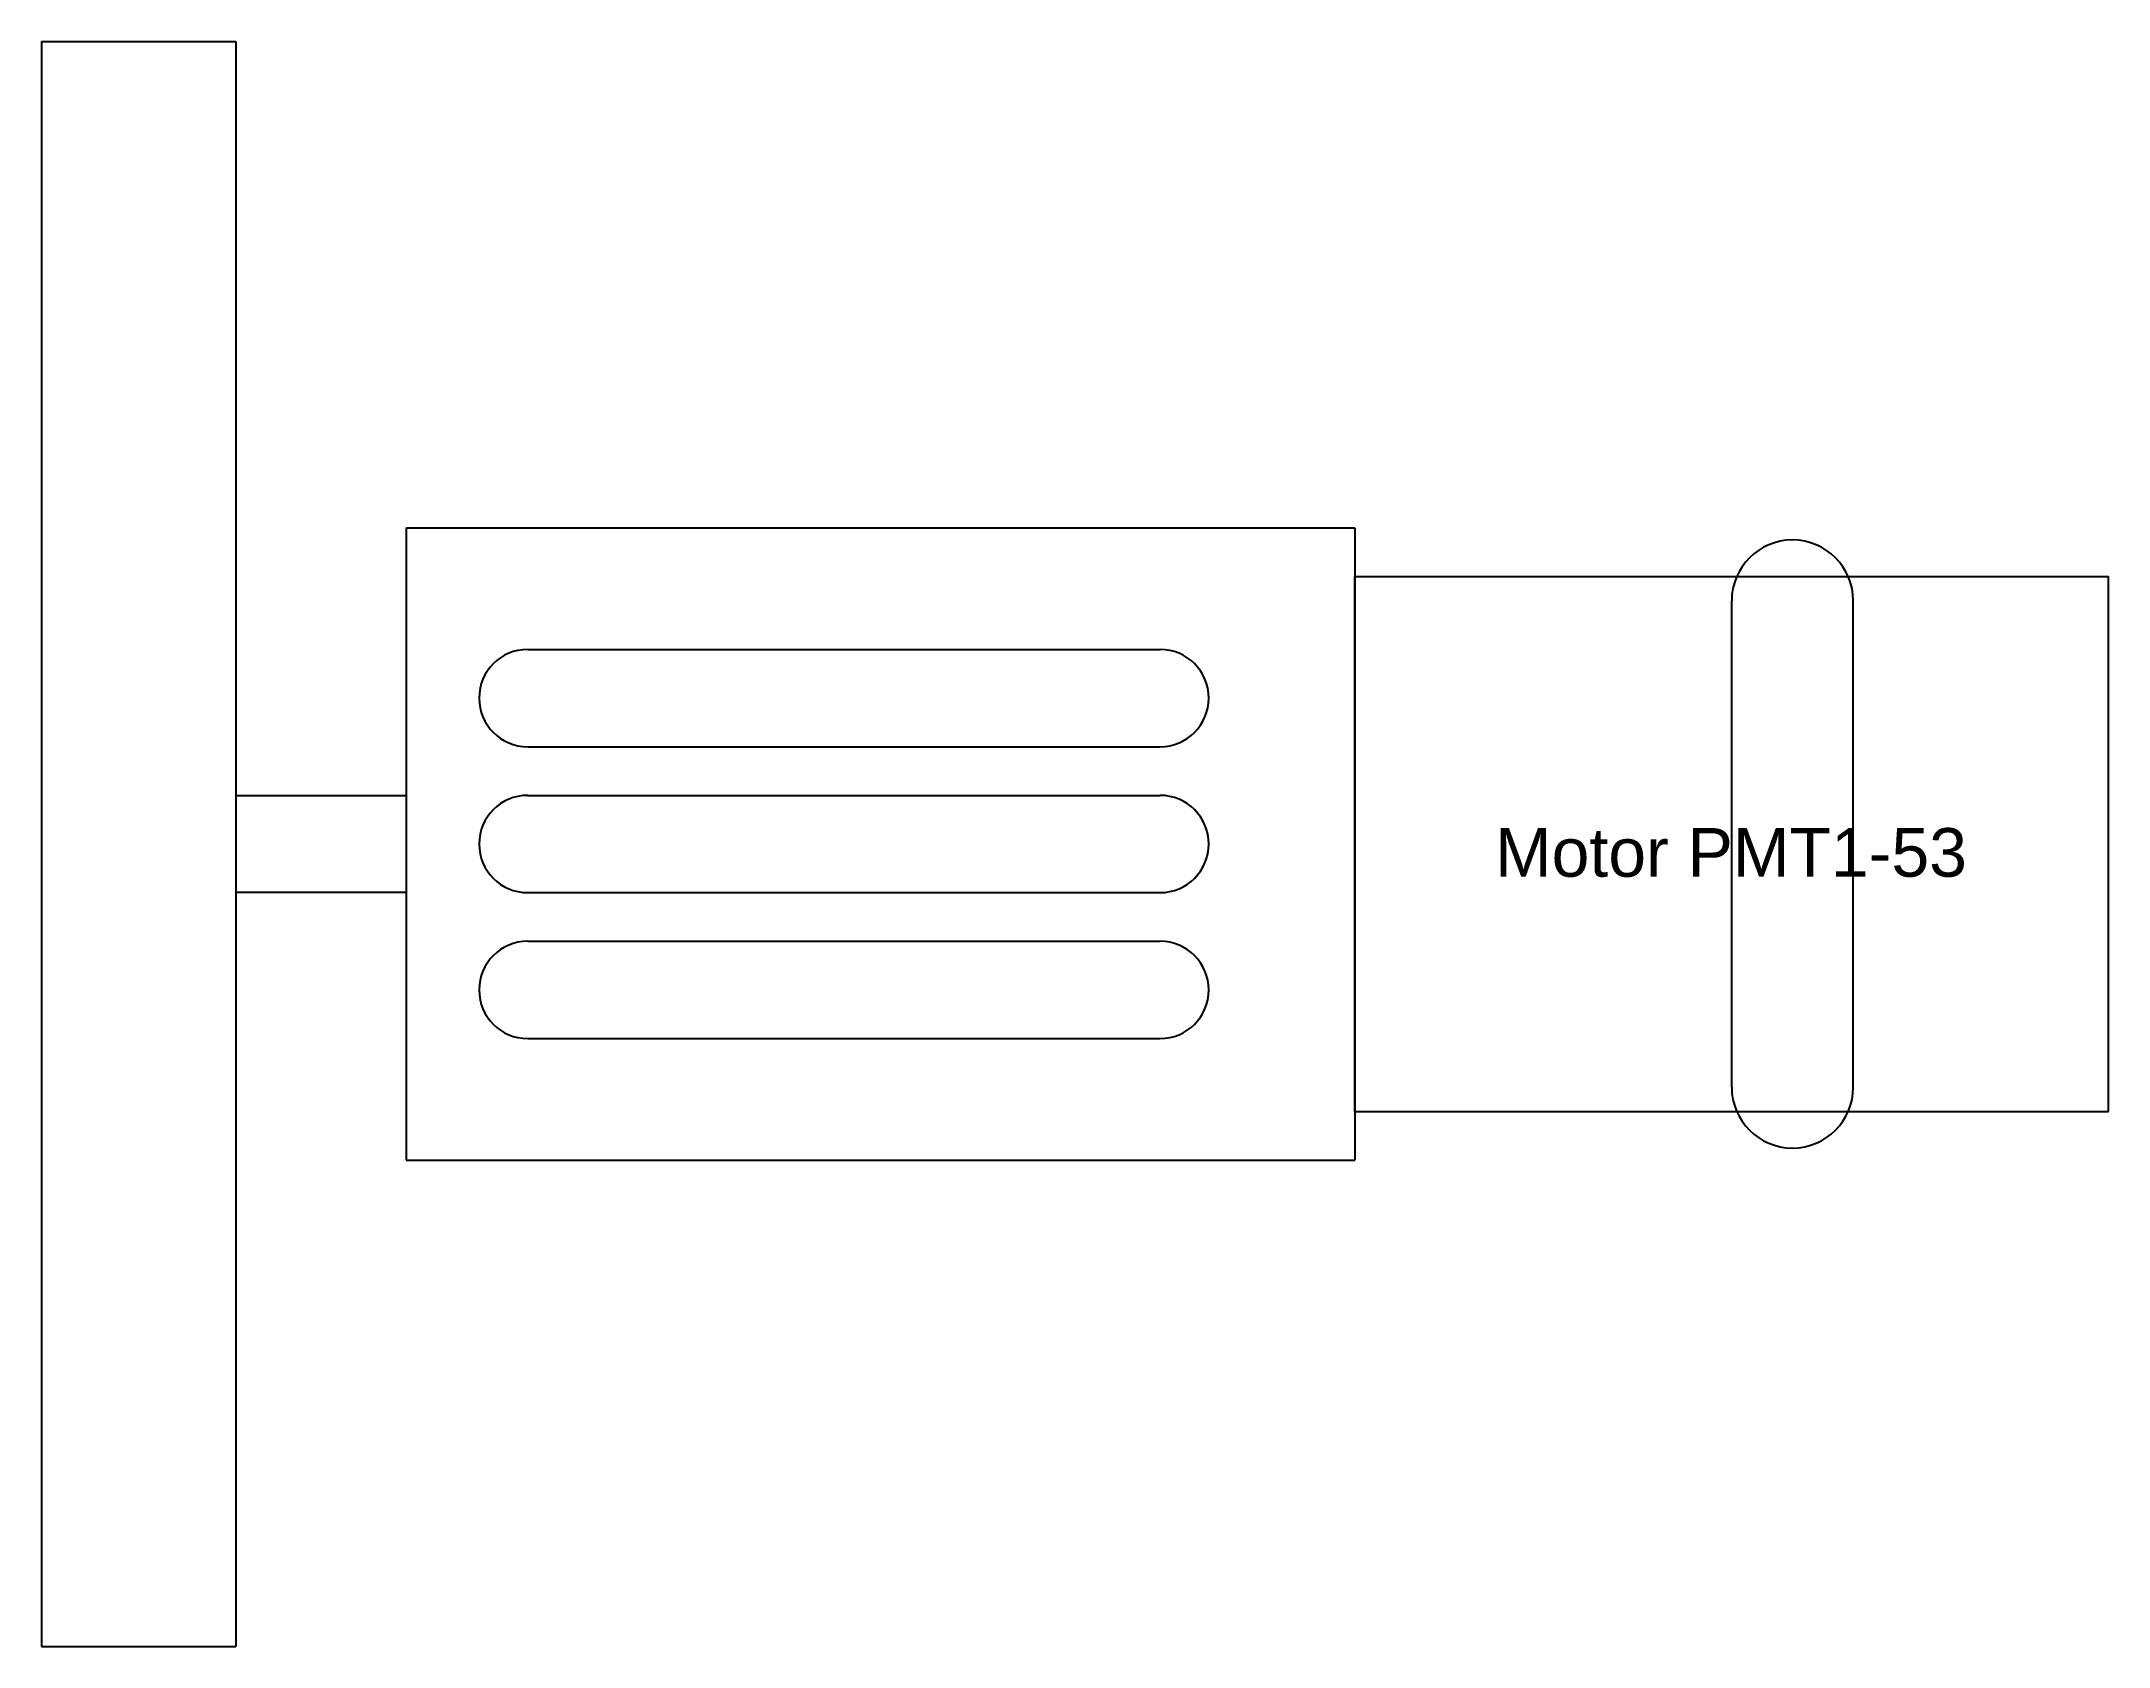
# Model space of a CAD drawing. Header units: millimetres. Extents: x 55 to 140, y 134 to 200.
import ezdxf
from ezdxf.enums import TextEntityAlignment as Align

# ---------------------------------------------------------------- set-up
doc = ezdxf.new("R2010")
doc.units = ezdxf.units.MM
doc.layers.get('0').update_dxf_attribs({"lineweight": 25, "true_color": 0xffffff})
doc.styles.add('textstyle0', font='')
doc.styles.get('textstyle0').set_extended_font_data('arial.ttf')

# ---------------------------------------------------------------- blocks, each defined once
blk = doc.blocks.new('oublon')
for p, q in [((0, 2), (26, 2)), ((0, -2), (26, -2))]:
    blk.add_line(p, q)
for centre, start, end in [((0, 0), 90, 270), ((26, 0), 270, 90)]:
    blk.add_arc(centre, 2, start, end)
blk = doc.blocks.new('motor PMT1-53')
for p, q in [((-15, 20), (-7, 20)), ((-15, 20), (-15, -46)), ((-7, 20), (-7, -46)), ((0, 0), (39, 0)), ((0, 0), (0, -26)), ((39, 0), (39, -26)), ((39, -2), (70, -2)), ((39, -24), (39, -2)), ((70, -24), (70, -2)), ((-7, -11), (0, -11)), ((0, -11), (0, -15)), ((-7, -13), (-7, -13)), ((-7, -13), (-7, -13)), ((0, -15), (-7, -15)), ((39, -24), (70, -24)), ((0, -26), (39, -26)), ((-15, -46), (-7, -46))]:
    blk.add_line(p, q)
for p in [(5, -7), (5, -13), (5, -19)]:
    blk.add_blockref('oublon', p)
at = {"style": 'textstyle0'}
blk.add_text('Motor PMT1-53', height=2, dxfattribs=at).set_placement((54.472, -13.345), align=Align.MIDDLE_CENTER)
blk = doc.blocks.new('motor PMT1-53 cable')
for p, q in [((54.5, -23), (54.5, -3)), ((59.5, -23), (59.5, -3))]:
    blk.add_line(p, q)
for centre, start, end in [((57, -3), 0, 180), ((57, -23), 180, 0)]:
    blk.add_arc(centre, 2.5, start, end)
blk.add_blockref('motor PMT1-53', (0, 0))

msp = doc.modelspace()

# ---------------------------------------------------------------- block references
msp.add_blockref('motor PMT1-53 cable', (70, 180))

doc.saveas('drawing.dxf')
